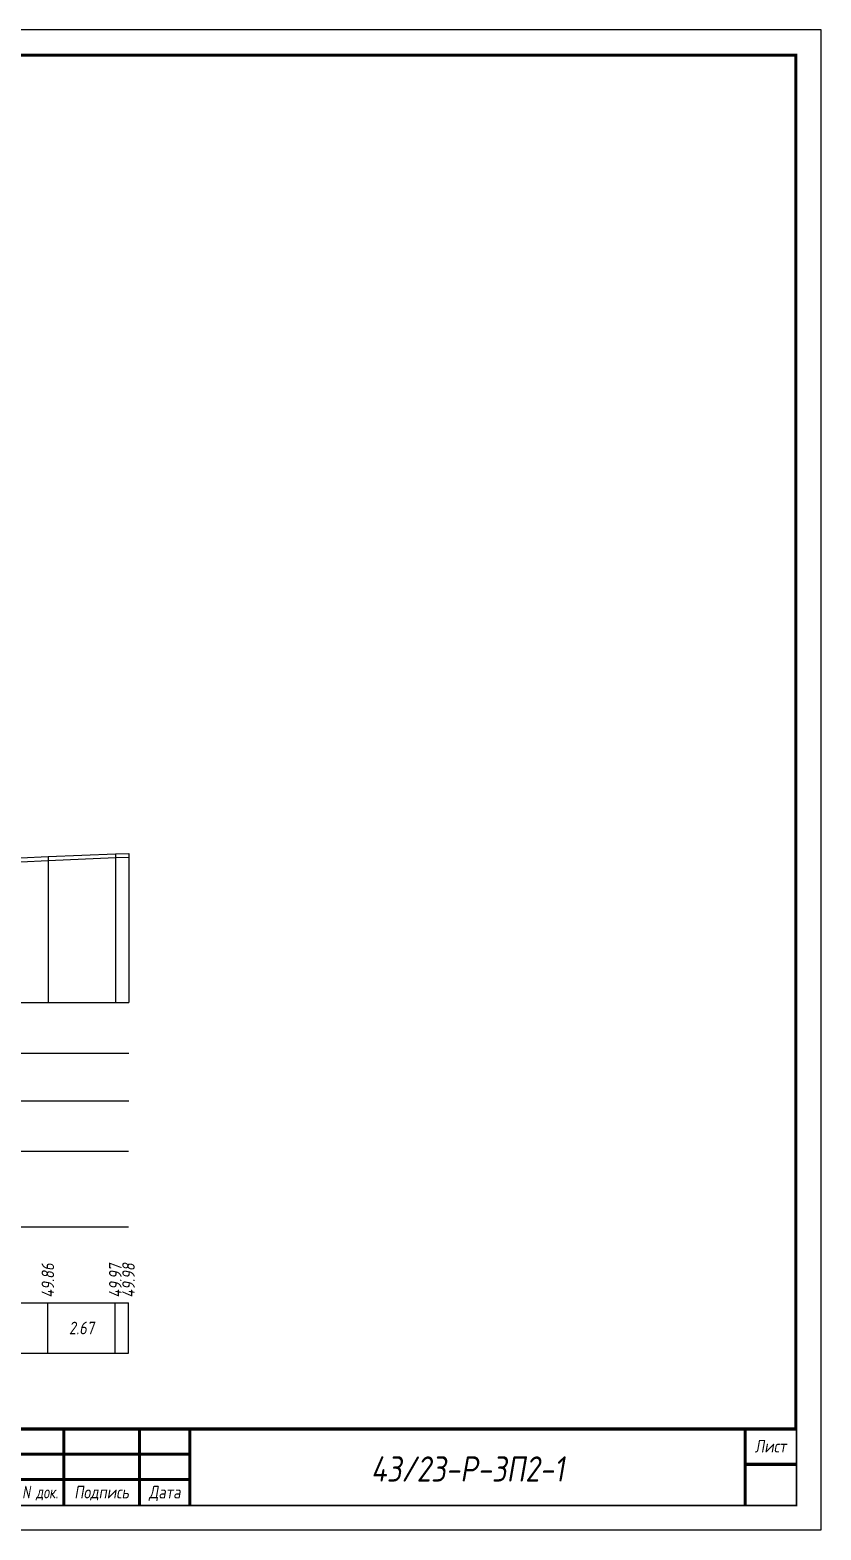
# Model space of a CAD drawing. Extents: x -717 to 1451, y -133302 to 233.
# Drawn here: x 233.3 to 389.9, y -84489.4 to -84192.4 of the extents above; entities that cross this region are included whole.
import ezdxf
from ezdxf.enums import TextEntityAlignment as Align

# ---------------------------------------------------------------- set-up
doc = ezdxf.new("R2010")
doc.units = 0
for name, color, linetype in [('Зарамочное оформление', 7, 'Continuous'), ('Код_510', 7, 'Continuous'), ('Таблица', 7, 'Continuous'), ('Черный поперечник', 3, 'Continuous')]:
    doc.layers.add(name, color=color, linetype=linetype)
doc.layers.add('Контур_2570', color=7, linetype='Continuous', true_color=0x80ff00)
doc.styles.add('М', font='romand.shx', dxfattribs={"width": 0.8, "oblique": 10, "height": 2.5})

# ---------------------------------------------------------------- blocks, each defined once
blk = doc.blocks.new('Штамп')
at = {"linetype": 'Continuous'}
blk.add_wipeout([(199.95, -411.25), (384.95, -411.25), (384.95, -426.25), (199.95, -426.25)], dxfattribs=at).dxf.layer = 'Зарамочное оформление'
at = {"layer": 'Зарамочное оформление', "linetype": 'Continuous', "lineweight": -3, "const_width": 0.6, "flags": 128}
for points in [[(199.95, -426.25), (199.95, -411.25), (384.95, -411.25)], [(209.95, -411.25), (209.95, -426.25)], [(219.95, -411.25), (219.95, -426.25)], [(229.95, -411.25), (229.95, -426.25)], [(239.95, -411.25), (239.95, -426.25)], [(254.95, -411.25), (254.95, -426.25)], [(264.95, -411.25), (264.95, -426.25)], [(374.95, -411.25), (374.95, -426.25)], [(199.95, -416.25), (264.95, -416.25)], [(374.95, -418.25), (384.95, -418.25)], [(199.95, -421.25), (264.95, -421.25)]]:
    blk.add_lwpolyline(points, dxfattribs=at)
at = {"linetype": 'Continuous', "insert": (319.95, -419.17), "char_height": 5, "width": 110, "attachment_point": 5, "style": 'М'}
blk.add_mtext('{\\Q10;\\W0.8;43/23-Р-ЗП2-1}', dxfattribs=at)
at = {"layer": 'Зарамочное оформление', "linetype": 'Continuous', "style": 'М', "oblique": 10}
for s, width, p in [('Лист', 0.8, (379.95, -414.66)), ('Изм.', 0.8, (204.95, -423.75)), ('Кол.уч.', 0.7, (214.95, -423.75)), ('Лист', 0.8, (224.95, -423.75)), ('N док.', 0.7, (235.28, -423.75)), ('Подпись', 0.8, (247.45, -423.75)), ('Дата', 0.8, (259.95, -423.75))]:
    blk.add_text(s, height=2.5, dxfattribs=dict(at, width=width)).set_placement(p, align=Align.MIDDLE_CENTER)
blk = doc.blocks.new('шифр')
blk.add_blockref('Штамп', (0, -84118))

msp = doc.modelspace()

# ---------------------------------------------------------------- linework, layer by layer
at = {"flags": 128}
msp.add_lwpolyline([(-30.054, -84489.421), (389.946, -84489.421), (389.946, -84192.421), (-30.054, -84192.421)], close=True, dxfattribs=at)
at = {"const_width": 0.6, "flags": 128}
msp.add_lwpolyline([(-10.054, -84484.421), (384.946, -84484.421), (384.946, -84197.421), (-10.054, -84197.421)], close=True, dxfattribs=at)
at = {"layer": 'Код_510'}
for p, q in [((236.807, -84454.421), (236.807, -84444.421)), ((250.164, -84454.421), (250.164, -84444.421)), ((252.782, -84454.421), (252.782, -84444.421))]:
    msp.add_line(p, q, dxfattribs=at)
at = {"layer": 'Контур_2570', "flags": 128}
msp.add_lwpolyline([(85.225, -84365.076), (100.864, -84359.65), (100.864, -84358.9), (120.088, -84357.848), (121.828, -84357.782), (124.148, -84357.787), (147.035, -84357.477), (149.624, -84357.522), (169.598, -84357.811), (171.623, -84357.841), (189.199, -84358.575), (190.737, -84358.612), (190.737, -84359.362), (190.891, -84359.385), (196.581, -84359.963), (204.337, -84357.902), (211.149, -84356.59), (216.412, -84357.172), (220.336, -84357.622), (236.861, -84356.831), (250.218, -84356.295), (252.836, -84356.199)], dxfattribs=at)
at = {"layer": 'Таблица'}
for p, q in [((85.225, -84385), (252.836, -84385)), ((85.225, -84395), (252.836, -84395)), ((85.225, -84404.421), (252.836, -84404.421)), ((85.171, -84414.421), (252.782, -84414.421)), ((85.171, -84429.421), (252.782, -84429.421)), ((85.171, -84444.421), (252.782, -84444.421)), ((85.171, -84454.421), (252.782, -84454.421))]:
    msp.add_line(p, q, dxfattribs=at)
at = {"layer": 'Черный поперечник', "color": 7}
for p, q in [((236.861, -84356.081), (236.861, -84385)), ((250.218, -84355.545), (250.218, -84385)), ((252.836, -84355.449), (252.836, -84385))]:
    msp.add_line(p, q, dxfattribs=at)
at = {"layer": 'Черный поперечник', "flags": 128}
msp.add_lwpolyline([(85.225, -84364.326), (100.864, -84358.9), (120.088, -84357.848), (121.828, -84357.782), (124.148, -84357.787), (147.035, -84357.477), (149.624, -84357.522), (169.598, -84357.811), (171.623, -84357.841), (189.199, -84358.575), (190.737, -84358.612), (190.891, -84358.635), (196.581, -84359.213), (204.337, -84357.152), (211.149, -84355.84), (216.412, -84356.422), (220.336, -84356.872), (236.861, -84356.081), (250.218, -84355.545), (252.836, -84355.449)], dxfattribs=at)

# ---------------------------------------------------------------- texts
at = {"linetype": 'Continuous', "style": 'М', "oblique": 10, "width": 0.8}
msp.add_text('276', height=2.5, dxfattribs=at).set_placement((380.312, -84480.509), align=Align.MIDDLE)
at = {"layer": 'Код_510', "style": 'М', "oblique": 10, "width": 0.8}
for s, p in [('49.86', (236.807, -84443.421)), ('49.97', (250.164, -84443.421)), ('49.98', (252.782, -84443.421))]:
    msp.add_text(s, height=2.5, rotation=90, dxfattribs=at).set_placement(p, align=Align.MIDDLE_LEFT)
msp.add_text('2.67', height=2.5, dxfattribs=at).set_placement((243.486, -84449.421), align=Align.MIDDLE_CENTER)

# ---------------------------------------------------------------- next in the draw order: block references
msp.add_blockref('шифр', (0, 59.829))

doc.saveas('drawing.dxf')
